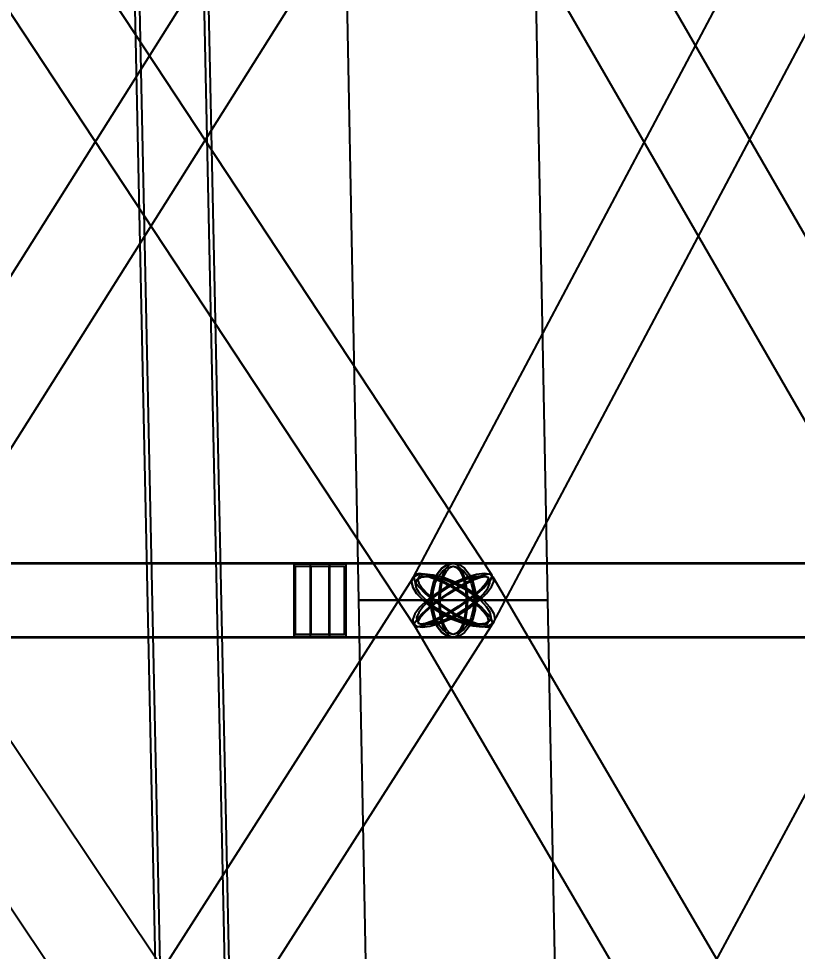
# Model space of a CAD drawing. Header units: millimetres. Extents: x -123812 to 252100, y -3000 to 639000.
# Drawn here: x 4354 to 8623, y 378076 to 383188 of the extents above; entities that cross this region are included whole.
import ezdxf

# ---------------------------------------------------------------- set-up
doc = ezdxf.new("R2010")
doc.units = ezdxf.units.MM
doc.layers.add('D-STR-DIM', color=7, linetype='Continuous', lineweight=13)
doc.layers.add('D-STR-STRC', color=7, linetype='Continuous', lineweight=25)
doc.styles.add('OpenSansCondensed-Light', font='OpenSansCondensed-Light.ttf')
doc.styles.add('TOWER_UNICODE', font='Arial Unicode.ttf')
doc.dimstyles.new('EZDXF', dxfattribs={"dimtxt": 0.25, "dimasz": 0.175, "dimexe": 0.375, "dimexo": 0.125, "dimgap": 0.1, "dimtad": 1, "dimlfac": 100, "dimzin": 12, "dimdsep": 46, "dimtxsty": 'OpenSansCondensed-Light', "dimblk": 'ARCHTICK', "dimcen": 2.5, "dimazin": 3, "dimtfac": 0.5, "dimtmove": 2, "dimatfit": 3})

# ---------------------------------------------------------------- blocks, each defined once
blk = doc.blocks.new('_ARCHTICK')
at = {"color": 0, "linetype": 'BYBLOCK', "const_width": 0.15}
blk.add_lwpolyline([(-0.5, -0.5), (0.5, 0.5)], dxfattribs=at)

msp = doc.modelspace()

# ---------------------------------------------------------------- linework, layer by layer
at = {"layer": 'D-STR-STRC'}
for points in [[(5572.5, 375004.1), (5040.1, 400004.1), (5033.2, 400016), (5012.9, 400026.9), (4980.6, 400035.9), (4938.5, 400042.4), (4889.5, 400046.1), (4837, 400046.6), (4784.4, 400044), (4735.4, 400038.3), (4693.3, 400030.1), (4661, 400019.8), (4640.7, 400008.1), (4633.8, 399995.9), (5166.2, 374995.9)], [(3225.1, 384859.4), (6524.6, 379859.4), (6539.7, 379854.4), (6568.2, 379859.4), (6608.1, 379873.9), (6656.7, 379897.1), (6710.8, 379927.2), (6766.5, 379962.3), (6820.2, 380000), (6868.2, 380037.7), (6907.2, 380072.8), (6934.5, 380102.9), (6948.3, 380126.1), (6947.6, 380140.6), (3648, 385140.6)], [(3696.6, 379859.4), (6848.6, 384859.4), (6856.4, 384873.9), (6849.3, 384897.1), (6828, 384927.2), (6793.7, 384962.3), (6748.9, 385000), (6696.6, 385037.7), (6640.3, 385072.8), (6584, 385102.9), (6531.4, 385126.1), (6486.1, 385140.6), (6451.3, 385145.6), (6429.2, 385140.6), (3277.2, 380140.6)], [(6418.4, 384873.9), (9305.8, 379873.9), (9323.2, 379859.4), (9354.4, 379854.4), (9397.4, 379859.4), (9449.1, 379873.9), (9506.1, 379897.1), (9564.5, 379927.2), (9620.2, 379962.3), (9669.6, 380000), (9709.2, 380037.7), (9736.3, 380072.8), (9749.1, 380102.9), (9746.8, 380126.1), (6859.4, 385126.1)], [(9169.3, 385126.1), (6516.6, 380126.1), (6507.4, 380102.9), (6513.8, 380072.8), (6535.4, 380037.7), (6570.6, 380000), (6617.1, 379962.3), (6671.7, 379927.2), (6730.7, 379897.1), (6790.1, 379873.9), (6845.8, 379859.4), (6894, 379854.4), (6931.5, 379859.4), (6955.6, 379873.9), (9608.3, 384873.9)], [(3486.9, 379796.8), (6736.1, 379796.8), (6756.2, 379803.7), (6775, 379824), (6791.1, 379856.3), (6803.5, 379898.4), (6811.2, 379947.4), (6813.9, 380000), (6811.2, 380052.6), (6803.5, 380101.6), (6791.1, 380143.7), (6775, 380176), (6756.2, 380196.3), (6736.1, 380203.2), (3486.9, 380203.2)], [(3486.9, 379796.8), (6736.1, 379796.8), (6756.2, 379803.7), (6775, 379824), (6791.1, 379856.3), (6803.5, 379898.4), (6811.2, 379947.4), (6813.9, 380000), (6811.2, 380052.6), (6803.5, 380101.6), (6791.1, 380143.7), (6775, 380176), (6756.2, 380196.3), (6736.1, 380203.2), (3486.9, 380203.2)], [(9526.3, 380203.2), (6736.1, 380203.2), (6704.1, 380196.3), (6674.3, 380176), (6648.6, 380143.7), (6629, 380101.6), (6616.6, 380052.6), (6612.4, 380000), (6616.6, 379947.4), (6629, 379898.4), (6648.6, 379856.3), (6674.3, 379824), (6704.1, 379803.7), (6736.1, 379796.8), (9526.3, 379796.8)], [(9526.3, 380203.2), (6736.1, 380203.2), (6704.1, 380196.3), (6674.3, 380176), (6648.6, 380143.7), (6629, 380101.6), (6616.6, 380052.6), (6612.4, 380000), (6616.6, 379947.4), (6629, 379898.4), (6648.6, 379856.3), (6674.3, 379824), (6704.1, 379803.7), (6736.1, 379796.8), (9526.3, 379796.8)], [(7043.9, 375142), (3697.4, 380142), (3682.3, 380147), (3653.8, 380142), (3613.9, 380127.3), (3565.4, 380103.9), (3511.6, 380073.5), (3456, 380038), (3402.6, 380000), (3354.9, 379962), (3316.2, 379926.5), (3289.1, 379896.1), (3275.5, 379872.7), (3276.3, 379858), (6622.8, 374858)], [(3746, 374858), (6945, 379858), (6952.8, 379872.7), (6945.8, 379896.1), (6924.6, 379926.5), (6890.5, 379962), (6845.9, 380000), (6793.8, 380038), (6737.8, 380073.5), (6681.7, 380103.9), (6629.2, 380127.3), (6584.1, 380142), (6549.3, 380147), (6527.3, 380142), (3328.3, 375142)], [(9883.6, 375127.3), (6955.9, 380127.3), (6938.4, 380142), (6907.1, 380147), (6864.1, 380142), (6812.4, 380127.3), (6755.6, 380103.9), (6697.4, 380073.5), (6641.8, 380038), (6592.7, 380000), (6553.3, 379962), (6526.4, 379926.5), (6513.8, 379896.1), (6516.3, 379872.7), (9444, 374872.7)], [(7052.2, 374872.7), (9745.2, 379872.7), (9754.4, 379896.1), (9748.1, 379926.5), (9726.7, 379962), (9691.6, 380000), (9645.3, 380038), (9590.9, 380073.5), (9532, 380103.9), (9472.8, 380127.3), (9417.2, 380142), (9369, 380147), (9331.6, 380142), (9307.4, 380127.3), (6614.5, 375127.3)]]:
    msp.add_lwpolyline(points, dxfattribs=at)
for points in [[(4659.2, 400000), (5191.6, 375000), (5547.2, 375000), (5014.8, 400000)], [(4659.2, 400000), (5191.6, 375000), (5547.2, 375000), (5014.8, 400000)], [(6120.4, 385000), (6217.1, 380000), (7255.1, 380000), (7157.4, 385000)], [(6120.4, 385000), (6217.1, 380000), (7255.1, 380000), (7157.4, 385000)], [(-51.8, 379800), (6057, 379800), (6057, 380200), (-51.8, 380200)], [(-51.8, 379800), (6057, 379800), (6057, 380200), (-51.8, 380200)], [(5863.8, 379800), (10542.8, 379800), (10542.8, 380200), (5863.8, 380200)], [(5863.8, 380200), (6146.7, 380200), (6146.7, 379800), (5863.8, 379800)], [(5863.8, 379800), (10542.8, 379800), (10542.8, 380200), (5863.8, 380200)], [(5863.8, 380200), (6146.7, 380200), (6146.7, 379800), (5863.8, 379800)], [(5953.5, 380200), (6057, 380200), (6057, 379800), (5953.5, 379800)], [(5953.5, 380200), (6057, 380200), (6057, 379800), (5953.5, 379800)], [(6859.8, 380000), (6855.6, 379947.4), (6843.2, 379898.4), (6823.6, 379856.3), (6798, 379824), (6768.1, 379803.7), (6736.1, 379796.8), (6704.1, 379803.7), (6674.3, 379824), (6648.6, 379856.3), (6629, 379898.4), (6616.6, 379947.4), (6612.4, 380000), (6616.6, 380052.6), (6629, 380101.6), (6648.6, 380143.7), (6674.3, 380176), (6704.1, 380196.3), (6736.1, 380203.2), (6768.1, 380196.3), (6798, 380176), (6823.6, 380143.7), (6843.2, 380101.6), (6855.6, 380052.6)], [(6859.8, 380000), (6855.6, 379947.4), (6843.2, 379898.4), (6823.6, 379856.3), (6798, 379824), (6768.1, 379803.7), (6736.1, 379796.8), (6704.1, 379803.7), (6674.3, 379824), (6648.6, 379856.3), (6629, 379898.4), (6616.6, 379947.4), (6612.4, 380000), (6616.6, 380052.6), (6629, 380101.6), (6648.6, 380143.7), (6674.3, 380176), (6704.1, 380196.3), (6736.1, 380203.2), (6768.1, 380196.3), (6798, 380176), (6823.6, 380143.7), (6843.2, 380101.6), (6855.6, 380052.6)], [(6813.9, 380000), (6811.2, 379947.4), (6803.5, 379898.4), (6791.1, 379856.3), (6775, 379824), (6756.2, 379803.7), (6736.1, 379796.8), (6716, 379803.7), (6697.2, 379824), (6681.1, 379856.3), (6668.8, 379898.4), (6661, 379947.4), (6658.3, 380000), (6661, 380052.6), (6668.8, 380101.6), (6681.1, 380143.7), (6697.2, 380176), (6716, 380196.3), (6736.1, 380203.2), (6756.2, 380196.3), (6775, 380176), (6791.1, 380143.7), (6803.5, 380101.6), (6811.2, 380052.6)], [(6813.9, 380000), (6811.2, 379947.4), (6803.5, 379898.4), (6791.1, 379856.3), (6775, 379824), (6756.2, 379803.7), (6736.1, 379796.8), (6716, 379803.7), (6697.2, 379824), (6681.1, 379856.3), (6668.8, 379898.4), (6661, 379947.4), (6658.3, 380000), (6661, 380052.6), (6668.8, 380101.6), (6681.1, 380143.7), (6697.2, 380176), (6716, 380196.3), (6736.1, 380203.2), (6756.2, 380196.3), (6775, 380176), (6791.1, 380143.7), (6803.5, 380101.6), (6811.2, 380052.6)], [(5872.3, 380188), (6138.2, 380188), (6138.2, 379812), (5872.3, 379812)], [(5872.3, 380188), (6138.2, 380188), (6138.2, 379812), (5872.3, 379812)], [(5956.6, 380188), (6053.9, 380188), (6053.9, 379812), (5956.6, 379812)], [(5956.6, 380188), (6053.9, 380188), (6053.9, 379812), (5956.6, 379812)], [(6901.6, 380000), (6936.8, 379962.3), (6958.4, 379927.2), (6964.8, 379897.1), (6955.6, 379873.9), (6931.5, 379859.4), (6894, 379854.4), (6845.8, 379859.4), (6790.1, 379873.9), (6730.7, 379897.1), (6671.7, 379927.2), (6617.1, 379962.3), (6570.6, 380000), (6535.4, 380037.7), (6513.8, 380072.8), (6507.4, 380102.9), (6516.6, 380126.1), (6540.8, 380140.6), (6578.2, 380145.6), (6626.4, 380140.6), (6682.1, 380126.1), (6741.5, 380102.9), (6800.5, 380072.8), (6855.1, 380037.7)], [(6592.7, 380000), (6553.3, 379962), (6526.4, 379926.5), (6513.8, 379896.1), (6516.3, 379872.7), (6533.9, 379858), (6565.2, 379853), (6608.1, 379858), (6659.8, 379872.7), (6716.7, 379896.1), (6774.9, 379926.5), (6830.4, 379962), (6879.6, 380000), (6918.9, 380038), (6945.8, 380073.5), (6958.4, 380103.9), (6955.9, 380127.3), (6938.4, 380142), (6907.1, 380147), (6864.1, 380142), (6812.4, 380127.3), (6755.6, 380103.9), (6697.4, 380073.5), (6641.8, 380038)], [(6626.3, 380000), (6678.4, 379962), (6734.4, 379926.5), (6790.5, 379896.1), (6843, 379872.7), (6888.1, 379858), (6922.9, 379853), (6945, 379858), (6952.8, 379872.7), (6945.8, 379896.1), (6924.6, 379926.5), (6890.5, 379962), (6845.9, 380000), (6793.8, 380038), (6737.8, 380073.5), (6681.7, 380103.9), (6629.2, 380127.3), (6584.1, 380142), (6549.3, 380147), (6527.3, 380142), (6519.4, 380127.3), (6526.4, 380103.9), (6547.6, 380073.5), (6581.7, 380038)], [(6820.2, 380000), (6766.5, 379962.3), (6710.8, 379927.2), (6656.7, 379897.1), (6608.1, 379873.9), (6568.2, 379859.4), (6539.7, 379854.4), (6524.6, 379859.4), (6524, 379873.9), (6537.8, 379897.1), (6565.1, 379927.2), (6604, 379962.3), (6652, 380000), (6705.7, 380037.7), (6761.5, 380072.8), (6815.5, 380102.9), (6864.1, 380126.1), (6904, 380140.6), (6932.5, 380145.6), (6947.6, 380140.6), (6948.3, 380126.1), (6934.5, 380102.9), (6907.2, 380072.8), (6868.2, 380037.7)], [(6850.1, 380000), (6846.2, 379951.5), (6834.8, 379906.4), (6816.7, 379867.6), (6793.1, 379837.9), (6765.6, 379819.2), (6736.1, 379812.8), (6706.6, 379819.2), (6679.1, 379837.9), (6655.5, 379867.6), (6637.4, 379906.4), (6626, 379951.5), (6622.2, 380000), (6626, 380048.5), (6637.4, 380093.6), (6655.5, 380132.4), (6679.1, 380162.1), (6706.6, 380180.8), (6736.1, 380187.2), (6765.6, 380180.8), (6793.1, 380162.1), (6816.7, 380132.4), (6834.8, 380093.6), (6846.2, 380048.5)], [(6850.1, 380000), (6846.2, 379951.5), (6834.8, 379906.4), (6816.7, 379867.6), (6793.1, 379837.9), (6765.6, 379819.2), (6736.1, 379812.8), (6706.6, 379819.2), (6679.1, 379837.9), (6655.5, 379867.6), (6637.4, 379906.4), (6626, 379951.5), (6622.2, 380000), (6626, 380048.5), (6637.4, 380093.6), (6655.5, 380132.4), (6679.1, 380162.1), (6706.6, 380180.8), (6736.1, 380187.2), (6765.6, 380180.8), (6793.1, 380162.1), (6816.7, 380132.4), (6834.8, 380093.6), (6846.2, 380048.5)], [(6807.7, 380000), (6805.3, 379951.5), (6798.2, 379906.4), (6786.8, 379867.6), (6771.9, 379837.9), (6754.7, 379819.2), (6736.1, 379812.8), (6717.6, 379819.2), (6700.3, 379837.9), (6685.5, 379867.6), (6674.1, 379906.4), (6666.9, 379951.5), (6664.5, 380000), (6666.9, 380048.5), (6674.1, 380093.6), (6685.5, 380132.4), (6700.3, 380162.1), (6717.6, 380180.8), (6736.1, 380187.2), (6754.7, 380180.8), (6771.9, 380162.1), (6786.8, 380132.4), (6798.2, 380093.6), (6805.3, 380048.5)], [(6807.7, 380000), (6805.3, 379951.5), (6798.2, 379906.4), (6786.8, 379867.6), (6771.9, 379837.9), (6754.7, 379819.2), (6736.1, 379812.8), (6717.6, 379819.2), (6700.3, 379837.9), (6685.5, 379867.6), (6674.1, 379906.4), (6666.9, 379951.5), (6664.5, 380000), (6666.9, 380048.5), (6674.1, 380093.6), (6685.5, 380132.4), (6700.3, 380162.1), (6717.6, 380180.8), (6736.1, 380187.2), (6754.7, 380180.8), (6771.9, 380162.1), (6786.8, 380132.4), (6798.2, 380093.6), (6805.3, 380048.5)], [(6885.3, 380000), (6917.1, 379966), (6936.5, 379934.4), (6942.3, 379907.2), (6934, 379886.3), (6912.2, 379873.2), (6878.5, 379868.8), (6835, 379873.2), (6784.8, 379886.3), (6731.3, 379907.2), (6678.1, 379934.4), (6628.8, 379966), (6586.9, 380000), (6555.1, 380034), (6535.7, 380065.6), (6529.9, 380092.8), (6538.2, 380113.7), (6560, 380126.8), (6593.8, 380131.2), (6637.2, 380126.8), (6687.4, 380113.7), (6741, 380092.8), (6794.2, 380065.6), (6843.4, 380034)], [(6606.8, 380000), (6571.3, 379965.7), (6547, 379933.7), (6535.7, 379906.3), (6538, 379885.2), (6553.8, 379872), (6582, 379867.5), (6620.7, 379872), (6667.3, 379885.2), (6718.6, 379906.3), (6771, 379933.7), (6821.1, 379965.7), (6865.4, 380000), (6900.9, 380034.3), (6925.2, 380066.3), (6936.5, 380093.7), (6934.3, 380114.8), (6918.5, 380128), (6890.2, 380132.5), (6851.5, 380128), (6804.9, 380114.8), (6753.6, 380093.7), (6701.2, 380066.3), (6651.1, 380034.3)], [(6637.1, 380000), (6684.1, 379965.7), (6734.6, 379933.7), (6785.2, 379906.3), (6832.5, 379885.2), (6873.2, 379872), (6904.5, 379867.5), (6924.4, 379872), (6931.5, 379885.2), (6925.2, 379906.3), (6906.1, 379933.7), (6875.3, 379965.7), (6835.1, 380000), (6788.2, 380034.3), (6737.6, 380066.3), (6687, 380093.7), (6639.8, 380114.8), (6599.1, 380128), (6567.7, 380132.5), (6547.8, 380128), (6540.8, 380114.8), (6547, 380093.7), (6566.2, 380066.3), (6596.9, 380034.3)], [(6811.9, 380000), (6763.5, 379966), (6713.3, 379934.4), (6664.5, 379907.2), (6620.7, 379886.3), (6584.7, 379873.2), (6559, 379868.8), (6545.4, 379873.2), (6544.8, 379886.3), (6557.3, 379907.2), (6581.9, 379934.4), (6617, 379966), (6660.3, 380000), (6708.7, 380034), (6759, 380065.6), (6807.7, 380092.8), (6851.5, 380113.7), (6887.5, 380126.8), (6913.2, 380131.2), (6926.8, 380126.8), (6927.4, 380113.7), (6914.9, 380092.8), (6890.3, 380065.6), (6855.2, 380034)], [(6217.1, 380000), (6313.9, 375000), (7352.8, 375000), (7255.1, 380000)], [(7255.1, 380000), (7237.4, 380000), (7185.6, 380000), (7103.1, 380000), (6995.6, 380000), (6870.4, 380000), (6736.1, 380000), (6601.8, 380000), (6476.6, 380000), (6369.1, 380000), (6286.6, 380000), (6234.8, 380000), (6217.1, 380000), (6234.8, 380000), (6286.6, 380000), (6369.1, 380000), (6476.6, 380000), (6601.8, 380000), (6736.1, 380000), (6870.4, 380000), (6995.6, 380000), (7103.1, 380000), (7185.6, 380000), (7237.4, 380000)], [(6217.1, 380000), (6313.9, 375000), (7352.8, 375000), (7255.1, 380000)], [(7255.1, 380000), (7237.4, 380000), (7185.6, 380000), (7103.1, 380000), (6995.6, 380000), (6870.4, 380000), (6736.1, 380000), (6601.8, 380000), (6476.6, 380000), (6369.1, 380000), (6286.6, 380000), (6234.8, 380000), (6217.1, 380000), (6234.8, 380000), (6286.6, 380000), (6369.1, 380000), (6476.6, 380000), (6601.8, 380000), (6736.1, 380000), (6870.4, 380000), (6995.6, 380000), (7103.1, 380000), (7185.6, 380000), (7237.4, 380000)]]:
    msp.add_lwpolyline(points, close=True, dxfattribs=at)

# ---------------------------------------------------------------- dimensions: what is measured, and where the dimension line sits
at = {"layer": 'D-STR-DIM'}
msp.add_linear_dim(base=(187000, 0), p1=(0, 0), p2=(0, 450000), angle=90, dimstyle='EZDXF', override={"dimtxt": 8400, "dimasz": 3750, "dimexe": 2100, "dimexo": 1800, "dimgap": 2100, "dimtad": 1, "dimdec": 0, "dimlfac": 1, "dimlunit": 2, "dimtxsty": 'TOWER_UNICODE', "dimclrd": 7, "dimclre": 7, "dimclrt": 7}, dxfattribs=at).render()

doc.saveas('drawing.dxf')
